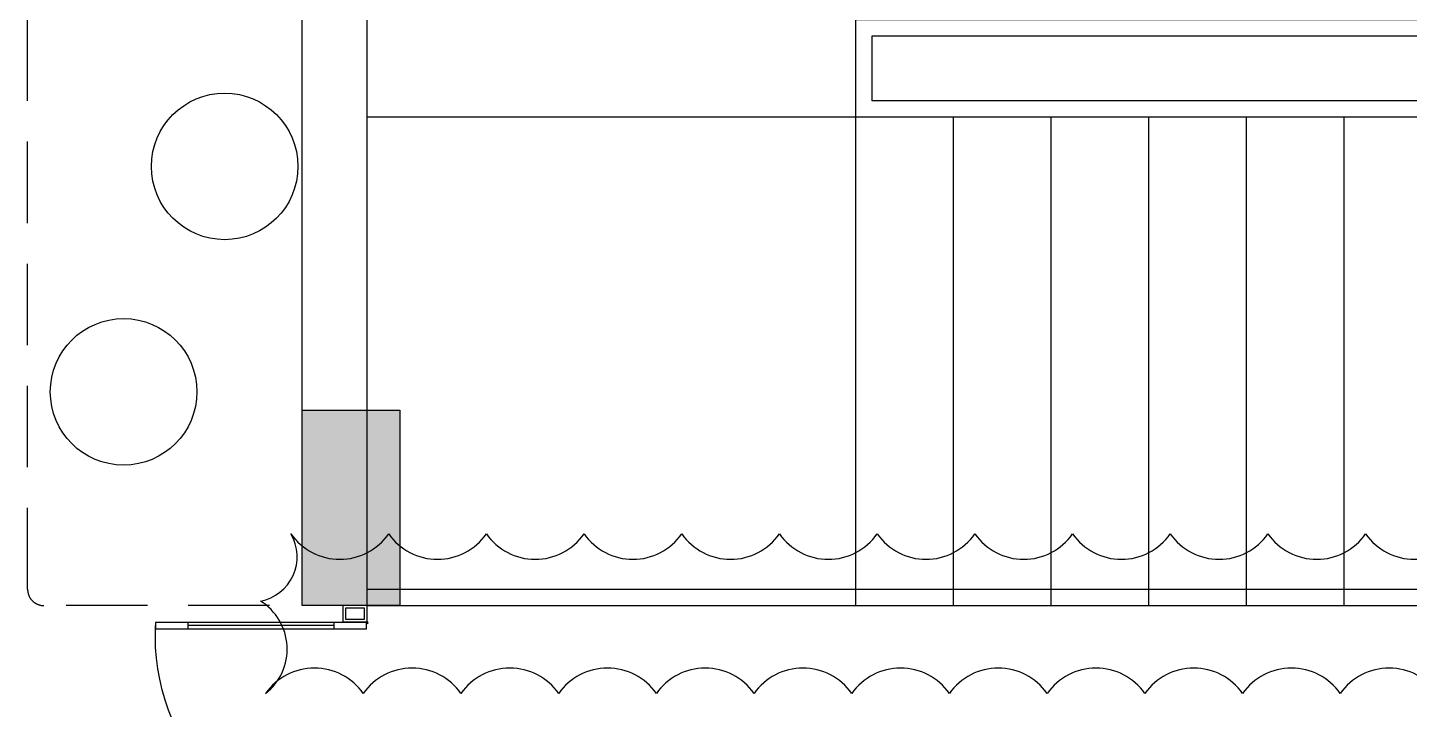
# Model space of a CAD drawing. Extents: x -32840 to 422982, y 280745 to 888746.
# Drawn here: x 86735 to 90978, y 813369 to 815463 of the extents above; entities that cross this region are included whole.
import ezdxf

# ---------------------------------------------------------------- set-up
doc = ezdxf.new("R2010")
doc.units = 0
doc.header["$LTSCALE"] = 1000
doc.linetypes.add('CONTINOUS', pattern=[0])
doc.linetypes.add('HIDDEN2', pattern=[0.1875, 0.125, -0.0625])
for name, color, linetype in [('A-DOOR', 1, 'Continuous'), ('A-Duct Above', 20, 'HIDDEN2'), ('A-Rail', 1, 'Continuous'), ('A-Rev', 31, 'Continuous'), ('A-STAIR', 2, 'Continuous'), ('A-WALL', 7, 'CONTINOUS'), ('S-RCWALL', 10, 'Continuous'), ('S-RCWALL HATCH', 165, 'Continuous')]:
    doc.layers.add(name, color=color, linetype=linetype)

# ---------------------------------------------------------------- blocks, each defined once
blk = doc.blocks.new('A$C2213c290')
for p, q in [((102.5, 698), (102.5, 679)), ((550, 679), (550, 698)), ((102.5, -698), (102.5, -679)), ((550, -679), (550, -698))]:
    blk.add_line(p, q)
at = {"color": 8}
for p, q in [((102.5, 688.5), (550, 688.5)), ((102.5, -688.5), (550, -688.5))]:
    blk.add_line(p, q, dxfattribs=at)
for points in [[(75, 750), (75, 700), (0, 700), (0, 750)], [(67, 742), (67, 708), (8, 708), (8, 742)], [(650, 698), (650, 679), (2.5, 679), (2.5, 698)], [(75, -750), (75, -700), (0, -700), (0, -750)], [(650, -698), (650, -679), (2.5, -679), (2.5, -698)], [(67, -742), (67, -708), (8, -708), (8, -742)]]:
    blk.add_lwpolyline(points, close=True)
for centre in [(0, 697.5), (0, -697.5)]:
    blk.add_circle(centre, 2.5)
for centre, radius, start, end in [((-6, 656.7), 656.7, 270.5218, 2.7734), ((-6.9, -658.1), 658.1, 356.523, 89.3983)]:
    blk.add_arc(centre, radius, start, end, dxfattribs=at)
blk = doc.blocks.new('NEWGR')
at = {"layer": 'S-RCWALL HATCH'}
blk.add_hatch(color=253, dxfattribs=at).paths.add_polyline_path([(225567.9, 397831.2), (225267.9, 397831.2), (225267.9, 398431.2), (225567.9, 398431.2)])
at = {"layer": 'S-RCWALL'}
blk.add_lwpolyline([(225567.9, 397831.2), (225267.9, 397831.2), (225267.9, 398431.2), (225567.9, 398431.2)], close=True, dxfattribs=at)

msp = doc.modelspace()

# ---------------------------------------------------------------- linework, layer by layer
at = {"layer": 'A-DOOR'}
for p, q in [((87777.9, 813737.9, 0), (92577.9, 813737.9, 0)), ((87777.9, 813687.9, 0), (92577.9, 813687.9, 0))]:
    msp.add_line(p, q, dxfattribs=at)
for centre in [(87340.1, 815036.7, 0), (87029.7, 814344.4, 0)]:
    msp.add_circle(centre, 225, dxfattribs=at)
at = {"layer": 'A-Duct Above', "color": 252, "ltscale": 2, "true_color": 0x939598}
for p, q in [((86735, 813737.9, 0), (86735, 815776.8, 0)), ((87477.9, 813687.9, 0), (86785, 813687.9, 0))]:
    msp.add_line(p, q, dxfattribs=at)
msp.add_arc((86785, 813737.9, 0), 50, 180, 270, dxfattribs=at)
at = {"layer": 'A-Rail', "elevation": 0}
for points in [[(89277.9, 815487.9), (92577.9, 815487.9), (92577.9, 815187.9), (89277.9, 815187.9)], [(89327.9, 815437.9), (92527.9, 815437.9), (92527.9, 815237.9), (89327.9, 815237.9)]]:
    msp.add_lwpolyline(points, close=True, dxfattribs=at)
at = {"layer": 'A-Rev', "elevation": 0}
msp.add_lwpolyline([(91065.7, 813417.9, 0.520567), (90765.7, 813417.9, 0.520567), (90465.7, 813417.9, 0.520567), (90165.7, 813417.9, 0.520567), (89865.7, 813417.9, 0.520567), (89565.7, 813417.9, 0.520567), (89265.7, 813417.9, 0.520567), (88965.7, 813417.9, 0.520567), (88665.7, 813417.9, 0.520567), (88365.7, 813417.9, 0.520567), (88065.7, 813417.9, 0.520567), (87765.7, 813417.9, 0.520567), (87465.7, 813417.9, 0.520567), (87449.8, 813702, 0.520567), (87543.7, 813908.1, 0.520567), (87843.7, 813908.1, 0.520567), (88143.7, 813908.1, 0.520567), (88443.7, 813908.1, 0.520567), (88743.7, 813908.1, 0.520567), (89043.7, 813908.1, 0.520567), (89343.7, 813908.1, 0.520567), (89643.7, 813908.1, 0.520567), (89943.7, 813908.1, 0.520567), (90243.7, 813908.1, 0.520567), (90543.7, 813908.1, 0.520567), (90843.7, 813908.1, 0.520567), (91143.7, 813908.1, 0.520567)], format="xyb", dxfattribs=at)
at = {"layer": 'A-STAIR'}
for p, q in [((89277.9, 815187.9, 0), (87777.9, 815187.9, 0)), ((89277.9, 813687.9, 0), (89277.9, 815187.9, 0)), ((89577.9, 813687.9, 0), (89577.9, 815187.9, 0)), ((89877.9, 813687.9, 0), (89877.9, 815187.9, 0)), ((90177.9, 813687.9, 0), (90177.9, 815187.9, 0)), ((90477.9, 813687.9, 0), (90477.9, 815187.9, 0)), ((90777.9, 813687.9, 0), (90777.9, 815187.9, 0))]:
    msp.add_line(p, q, dxfattribs=at)
at = {"layer": 'A-WALL'}
for p, q in [((87577.9, 813687.9, 0), (87577.9, 818287.9, 0)), ((87777.9, 813687.9, 0), (87777.9, 816987.9, 0)), ((87777.9, 813687.9, 0), (87577.9, 813687.9, 0))]:
    msp.add_line(p, q, dxfattribs=at)

# ---------------------------------------------------------------- block references
at = {"layer": 'A-DOOR', "xscale": -1}
msp.add_blockref('A$C2213c290', (87777.9, 812937.9, 0), dxfattribs=at)
at = {"layer": 'S-RCWALL'}
msp.add_blockref('NEWGR', (-137690.3, 415856.7, 0), dxfattribs=at)

doc.saveas('drawing.dxf')
